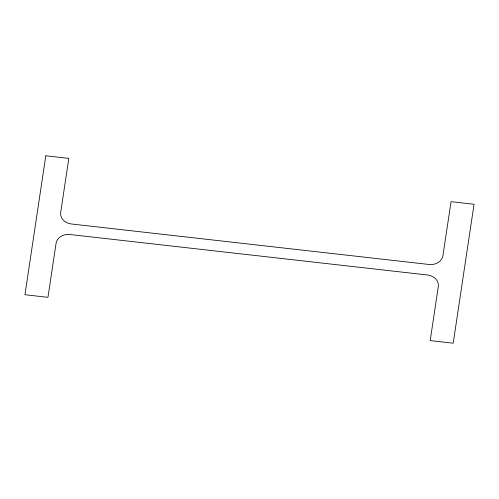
<?xml version="1.0" encoding="UTF-8"?>
<svg xmlns="http://www.w3.org/2000/svg" width="499" height="499" viewBox="0 0 499 499"><rect width="100%" height="100%" fill="white"/><g stroke="black" fill="none" stroke-linecap="round" stroke-linejoin="round"><path stroke-width="0.75" d="M45.802 155.794L24.95 294.716L47.96 297.323L56.069 243.287A12.438 10.261 2 0 1 69.935 234.518L427.487 274.999A12.438 10.261 2 0 1 438.303 286.563L430.194 340.599L453.198 343.206L474.05 204.284L451.04 201.677L442.931 255.713A12.438 10.261 2 0 1 429.065 264.482L71.513 224.001A12.438 10.261 2 0 1 60.697 212.437L68.806 158.401L45.802 155.794"/></g></svg>
